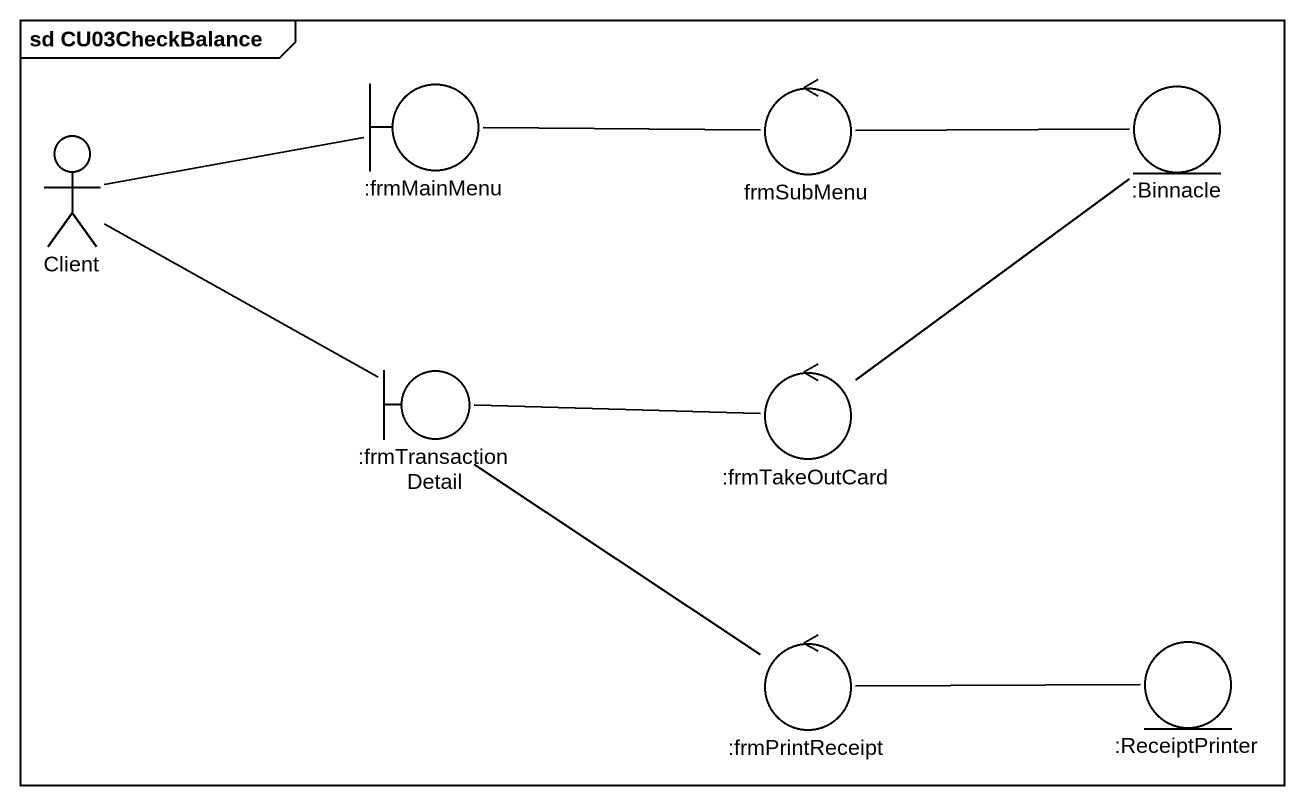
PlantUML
@startuml
mainframe sd CU03CheckBalance
boundary ":frmMainMenu" as frmMainMenu
control frmSubMenu
entity ":Binnacle" as Binnacle
actor Client
boundary ":frmTransactionDetail" as frmTransactionDetail
control ":frmTakeOutCard" as frmTakeOutCard
control ":frmPrintReceipt" as frmPrintReceipt
entity ":ReceiptPrinter" as ReceiptPrinter
frmMainMenu -right- frmSubMenu
frmSubMenu -right- Binnacle
Binnacle -- frmTakeOutCard
Client -right- frmMainMenu
Client -right- frmTransactionDetail
frmTransactionDetail -- frmPrintReceipt
frmTakeOutCard -left- frmTransactionDetail
frmPrintReceipt -right- ReceiptPrinter
@enduml
